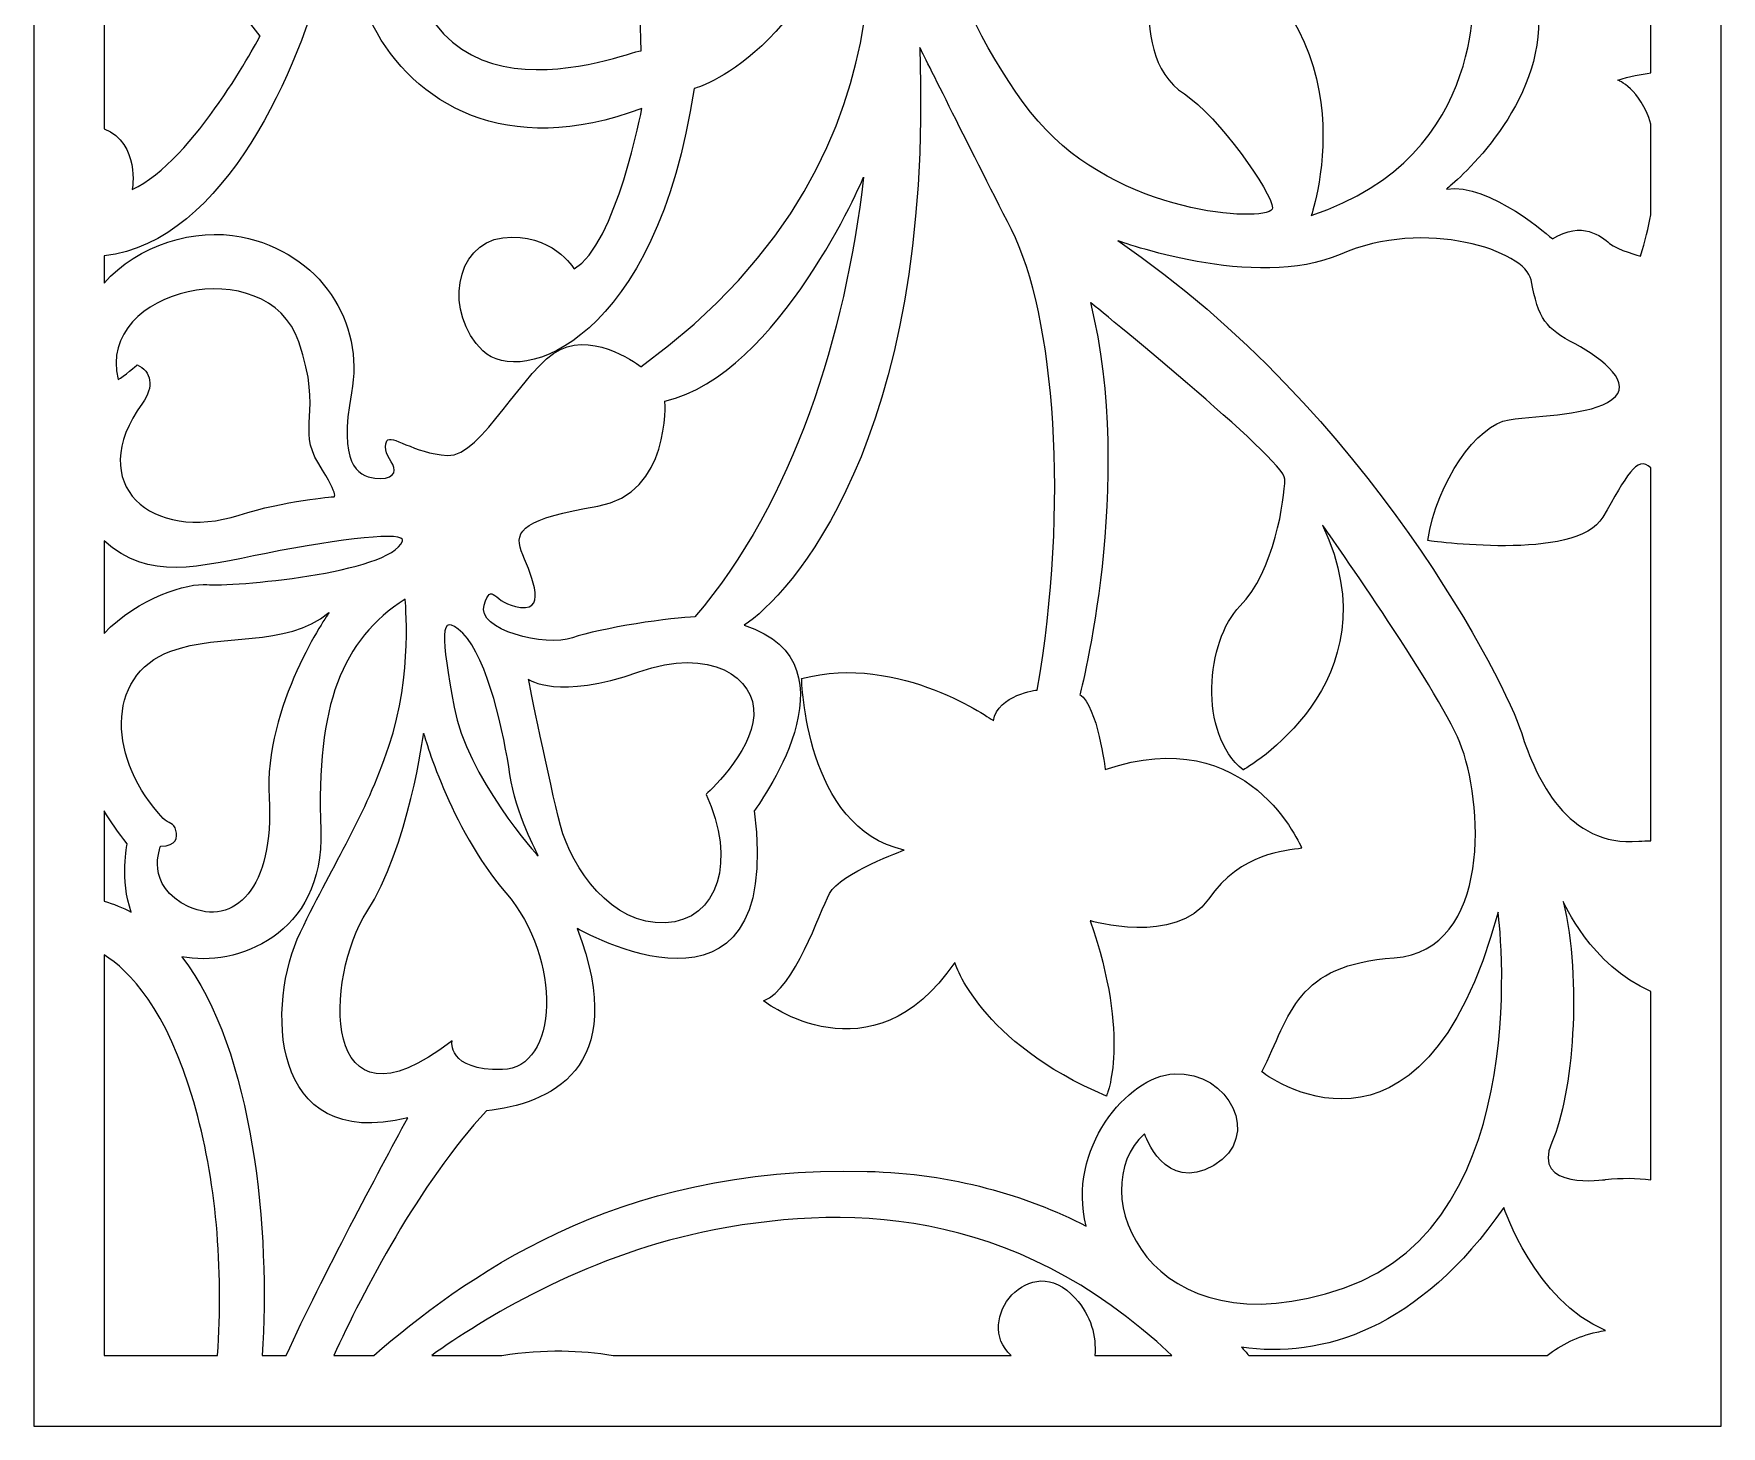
# Model space of a CAD drawing. Header units: centimetres. Extents: x -9.5 to 9.1, y -12.9 to 13.6.
# Drawn here: x -9.48 to -1.02, y -12.87 to -5.89 of the extents above; entities that cross this region are included whole.
import ezdxf

# ---------------------------------------------------------------- set-up
doc = ezdxf.new("R2010")
doc.units = ezdxf.units.CM
doc.header["$MEASUREMENT"] = 0
doc.layers.add('layer 1', color=7, linetype='Continuous')

msp = doc.modelspace()

# ---------------------------------------------------------------- linework, layer by layer
at = {"layer": 'layer 1', "color": 177}
for points, knots in [([(-9.48101, 13.62395), (-9.48101, 13.62395), (-8.61943, 13.62395), (-8.61943, 13.62395), (-8.61943, 13.62395), (-8.61943, 13.62395), (-8.42148, 13.62395), (-8.42148, 13.62395), (-8.42148, 13.62395), (-8.42148, 13.62395), (-7.6676, 13.62395), (-7.6676, 13.62395), (-7.6676, 13.62395), (-7.6676, 13.62395), (-7.38037, 13.62395), (-7.38037, 13.62395), (-7.38037, 13.62395), (-7.38037, 13.62395), (-1.02487, 13.62395), (-1.02487, 13.62395), (-1.02487, 13.62395), (-1.02487, 13.62395), (-1.02487, 12.44206), (-1.02487, 12.44206), (-1.02487, 12.44206), (-1.02487, 12.44206), (-1.02487, 11.17167), (-1.02487, 11.17167), (-1.02487, 11.17167), (-1.02487, 11.17167), (-1.02487, 10.15426), (-1.02487, 10.15426), (-1.02487, 10.15426), (-1.02487, 10.15426), (-1.02487, 9.84898), (-1.02487, 9.84898), (-1.02487, 9.84898), (-1.02487, 9.84898), (-1.02487, 3.67376), (-1.02487, 3.67376), (-1.02487, 3.67376), (-1.02487, 3.67376), (-1.02487, 3.11255), (-1.02487, 3.11255), (-1.02487, 3.11255), (-1.02487, 3.11255), (-1.02487, 2.67914), (-1.02487, 2.67914), (-1.02487, 2.67914), (-1.02487, 2.67914), (-1.02487, 1.79197), (-1.02487, 1.79197), (-1.02487, 1.79197), (-1.02487, 1.79197), (-1.02487, -2.41569), (-1.02487, -2.41569), (-1.02487, -2.41569), (-1.02487, -2.41569), (-1.02487, -2.86143), (-1.02487, -2.86143), (-1.02487, -2.86143), (-1.02487, -2.86143), (-1.02487, -6.16252), (-1.02487, -6.16252), (-1.02487, -6.16252), (-1.02487, -6.16252), (-1.02487, -8.37436), (-1.02487, -8.37436), (-1.02487, -8.37436), (-1.02487, -8.37436), (-1.02487, -10.12692), (-1.02487, -10.12692), (-1.02487, -10.12692), (-1.02487, -10.12692), (-1.02487, -10.74011), (-1.02487, -10.74011), (-1.02487, -10.74011), (-1.02487, -10.74011), (-1.02487, -11.76741), (-1.02487, -11.76741), (-1.02487, -11.76741), (-1.02487, -11.76741), (-1.02487, -12.38402), (-1.02487, -12.38402), (-1.02487, -12.38402), (-1.02487, -12.38402), (-1.02487, -12.67373), (-1.02487, -12.67373), (-1.02487, -12.67373), (-1.02487, -12.67373), (-1.02487, -12.87197), (-1.02487, -12.87197), (-1.02487, -12.87197), (-1.02487, -12.87197), (-1.18515, -12.87197), (-1.18515, -12.87197), (-1.18515, -12.87197), (-1.18515, -12.87197), (-1.89491, -12.87197), (-1.89491, -12.87197), (-1.89491, -12.87197), (-1.89491, -12.87197), (-2.15315, -12.87197), (-2.15315, -12.87197), (-2.15315, -12.87197), (-2.15315, -12.87197), (-3.12878, -12.87197), (-3.12878, -12.87197), (-3.12878, -12.87197), (-3.12878, -12.87197), (-3.45374, -12.87197), (-3.45374, -12.87197), (-3.45374, -12.87197), (-3.45374, -12.87197), (-4.35703, -12.87197), (-4.35703, -12.87197), (-4.35703, -12.87197), (-4.35703, -12.87197), (-6.39578, -12.87197), (-6.39578, -12.87197), (-6.39578, -12.87197), (-6.39578, -12.87197), (-7.62568, -12.87197), (-7.62568, -12.87197), (-7.62568, -12.87197), (-7.62568, -12.87197), (-8.36904, -12.87197), (-8.36904, -12.87197), (-8.36904, -12.87197), (-8.36904, -12.87197), (-8.37936, -12.87197), (-8.37936, -12.87197), (-8.37936, -12.87197), (-8.37936, -12.87197), (-8.60185, -12.87197), (-8.60185, -12.87197), (-8.60185, -12.87197), (-8.60185, -12.87197), (-9.48101, -12.87197), (-9.48101, -12.87197), (-9.48101, -12.87197), (-9.48101, -12.87197), (-9.48101, -10.93718), (-9.48101, -10.93718), (-9.48101, -10.93718), (-9.48101, -10.93718), (-9.48101, -10.2472), (-9.48101, -10.2472), (-9.48101, -10.2472), (-9.48101, -10.2472), (-9.48101, -6.91319), (-9.48101, -6.91319), (-9.48101, -6.91319), (-9.48101, -6.91319), (-9.48101, -6.44379), (-9.48101, -6.44379), (-9.48101, -6.44379), (-9.48101, -6.44379), (-9.48101, -4.87781), (-9.48101, -4.87781), (-9.48101, -4.87781), (-9.48101, -4.87781), (-9.48101, -4.29674), (-9.48101, -4.29674), (-9.48101, -4.29674), (-9.48101, -4.29674), (-9.48101, 2.63289), (-9.48101, 2.63289), (-9.48101, 2.63289), (-9.48101, 2.63289), (-9.48101, 2.89547), (-9.48101, 2.89547), (-9.48101, 2.89547), (-9.48101, 2.89547), (-9.48101, 5.03908), (-9.48101, 5.03908), (-9.48101, 5.03908), (-9.48101, 5.03908), (-9.48101, 5.66925), (-9.48101, 5.66925), (-9.48101, 5.66925), (-9.48101, 5.66925), (-9.48101, 6.14098), (-9.48101, 6.14098), (-9.48101, 6.14098), (-9.48101, 6.14098), (-9.48101, 6.77482), (-9.48101, 6.77482), (-9.48101, 6.77482), (-9.48101, 6.77482), (-9.48101, 13.62395), (-9.48101, 13.62395)], [0, 0, 0, 0, 0.0204082, 0.0204082, 0.0204082, 0.0204082, 0.0408163, 0.0408163, 0.0408163, 0.0408163, 0.0612245, 0.0612245, 0.0612245, 0.0612245, 0.0816327, 0.0816327, 0.0816327, 0.0816327, 0.1020408, 0.1020408, 0.1020408, 0.1020408, 0.122449, 0.122449, 0.122449, 0.122449, 0.1428571, 0.1428571, 0.1428571, 0.1428571, 0.1632653, 0.1632653, 0.1632653, 0.1632653, 0.1836735, 0.1836735, 0.1836735, 0.1836735, 0.2040816, 0.2040816, 0.2040816, 0.2040816, 0.2244898, 0.2244898, 0.2244898, 0.2244898, 0.244898, 0.244898, 0.244898, 0.244898, 0.2653061, 0.2653061, 0.2653061, 0.2653061, 0.2857143, 0.2857143, 0.2857143, 0.2857143, 0.3061224, 0.3061224, 0.3061224, 0.3061224, 0.3265306, 0.3265306, 0.3265306, 0.3265306, 0.3469388, 0.3469388, 0.3469388, 0.3469388, 0.3673469, 0.3673469, 0.3673469, 0.3673469, 0.3877551, 0.3877551, 0.3877551, 0.3877551, 0.4081633, 0.4081633, 0.4081633, 0.4081633, 0.4285714, 0.4285714, 0.4285714, 0.4285714, 0.4489796, 0.4489796, 0.4489796, 0.4489796, 0.4693878, 0.4693878, 0.4693878, 0.4693878, 0.4897959, 0.4897959, 0.4897959, 0.4897959, 0.5102041, 0.5102041, 0.5102041, 0.5102041, 0.5306122, 0.5306122, 0.5306122, 0.5306122, 0.5510204, 0.5510204, 0.5510204, 0.5510204, 0.5714286, 0.5714286, 0.5714286, 0.5714286, 0.5918367, 0.5918367, 0.5918367, 0.5918367, 0.6122449, 0.6122449, 0.6122449, 0.6122449, 0.6326531, 0.6326531, 0.6326531, 0.6326531, 0.6530612, 0.6530612, 0.6530612, 0.6530612, 0.6734694, 0.6734694, 0.6734694, 0.6734694, 0.6938776, 0.6938776, 0.6938776, 0.6938776, 0.7142857, 0.7142857, 0.7142857, 0.7142857, 0.7346939, 0.7346939, 0.7346939, 0.7346939, 0.755102, 0.755102, 0.755102, 0.755102, 0.7755102, 0.7755102, 0.7755102, 0.7755102, 0.7959184, 0.7959184, 0.7959184, 0.7959184, 0.8163265, 0.8163265, 0.8163265, 0.8163265, 0.8367347, 0.8367347, 0.8367347, 0.8367347, 0.8571429, 0.8571429, 0.8571429, 0.8571429, 0.877551, 0.877551, 0.877551, 0.877551, 0.8979592, 0.8979592, 0.8979592, 0.8979592, 0.9183673, 0.9183673, 0.9183673, 0.9183673, 0.9387755, 0.9387755, 0.9387755, 0.9387755, 0.9591837, 0.9591837, 0.9591837, 0.9591837, 1, 1, 1, 1]), ([(-9.12867, -7.00637), (-8.51607, -6.93882), (-8.14902, -6.04725), (-8.02199, -5.56406), (-8.02199, -5.56406), (-7.48468, -3.52025), (-7.70341, -2.28609), (-8.35644, -0.82013), (-8.35644, -0.82013), (-8.41517, -0.82021), (-6.51652, -2.16223), (-6.43732, -5.97964), (-6.43732, -5.97964), (-6.42973, -5.94916), (-7.59564, -6.48655), (-7.62893, -5.27874), (-7.62893, -5.27874), (-7.62893, -5.27874), (-7.38657, -5.39816), (-7.28229, -5.21265), (-7.28229, -5.21265), (-7.178, -5.02715), (-7.29615, -4.76085), (-7.56446, -4.82927), (-7.56446, -4.82927), (-8.28105, -5.12718), (-7.80076, -6.78271), (-6.43325, -6.26771), (-6.43325, -6.26771), (-6.43325, -6.26771), (-6.56421, -6.95179), (-6.77256, -7.0718), (-6.77256, -7.0718), (-6.77256, -7.0718), (-6.88566, -6.88578), (-7.12973, -6.91578), (-7.12973, -6.91578), (-7.37379, -6.94579), (-7.42526, -7.29437), (-7.231, -7.48204), (-7.231, -7.48204), (-7.03673, -7.66971), (-6.3583, -7.42492), (-6.17213, -6.16837), (-6.17213, -6.16837), (-6.17213, -6.16837), (-5.5575, -6.0031), (-5.30237, -4.94317), (-5.30237, -4.94317), (-5.38262, -4.9663), (-4.8938, -6.44429), (-6.43888, -7.56181), (-6.43888, -7.56181), (-6.43888, -7.56181), (-6.66004, -7.38793), (-6.84211, -7.47487), (-6.84211, -7.47487), (-7.02417, -7.56181), (-7.23499, -8.01581), (-7.40748, -8.00615), (-7.40748, -8.00615), (-7.57996, -7.99649), (-7.68922, -7.89707), (-7.71121, -7.93403), (-7.71121, -7.93403), (-7.73321, -7.97098), (-7.70388, -8.01533), (-7.68189, -8.05229), (-7.68189, -8.05229), (-7.65989, -8.08924), (-7.68319, -8.13168), (-7.77245, -8.12053), (-7.77245, -8.12053), (-7.8617, -8.10936), (-7.95477, -8.04577), (-7.88867, -7.6932), (-7.88867, -7.6932), (-7.82257, -7.34062), (-8.0437, -6.99068), (-8.44145, -6.91077), (-8.44145, -6.91077), (-8.67255, -6.86434), (-8.96021, -6.95146), (-9.12867, -7.1424), (-9.12867, -7.1424), (-9.12867, -7.1424), (-9.12867, -7.00637), (-9.12867, -7.00637)], [0, 0, 0, 0, 0.0434783, 0.0434783, 0.0434783, 0.0434783, 0.0869565, 0.0869565, 0.0869565, 0.0869565, 0.1304348, 0.1304348, 0.1304348, 0.1304348, 0.173913, 0.173913, 0.173913, 0.173913, 0.2173913, 0.2173913, 0.2173913, 0.2173913, 0.2608696, 0.2608696, 0.2608696, 0.2608696, 0.3043478, 0.3043478, 0.3043478, 0.3043478, 0.3478261, 0.3478261, 0.3478261, 0.3478261, 0.3913043, 0.3913043, 0.3913043, 0.3913043, 0.4347826, 0.4347826, 0.4347826, 0.4347826, 0.4782609, 0.4782609, 0.4782609, 0.4782609, 0.5217391, 0.5217391, 0.5217391, 0.5217391, 0.5652174, 0.5652174, 0.5652174, 0.5652174, 0.6086957, 0.6086957, 0.6086957, 0.6086957, 0.6521739, 0.6521739, 0.6521739, 0.6521739, 0.6956522, 0.6956522, 0.6956522, 0.6956522, 0.7391304, 0.7391304, 0.7391304, 0.7391304, 0.7826087, 0.7826087, 0.7826087, 0.7826087, 0.826087, 0.826087, 0.826087, 0.826087, 0.8695652, 0.8695652, 0.8695652, 0.8695652, 0.9130435, 0.9130435, 0.9130435, 0.9130435, 1, 1, 1, 1]), ([(-1.37721, -6.08911), (-1.42787, -6.0958), (-1.48327, -6.10772), (-1.54384, -6.12556), (-1.54384, -6.12556), (-1.54384, -6.12556), (-1.43027, -6.16676), (-1.37721, -6.34556), (-1.37721, -6.34556), (-1.37721, -6.34556), (-1.37721, -6.80041), (-1.37721, -6.80041), (-1.37721, -6.80041), (-1.38957, -6.86356), (-1.40661, -6.93236), (-1.42936, -7.00747), (-1.42936, -7.00747), (-1.42936, -7.00747), (-1.54406, -6.97857), (-1.5842, -6.94388), (-1.5842, -6.94388), (-1.62435, -6.9092), (-1.72184, -6.82826), (-1.87095, -6.92076), (-1.87095, -6.92076), (-1.87095, -6.92076), (-2.18881, -6.63679), (-2.40148, -6.67136), (-2.40148, -6.67136), (-2.40148, -6.67136), (-1.96006, -6.32161), (-1.94072, -5.86611), (-1.94072, -5.86611), (-1.92137, -5.4106), (-2.02986, -5.142), (-2.42525, -5.23154), (-2.42525, -5.23154), (-2.82064, -5.32107), (-2.56481, -5.8155), (-2.27022, -5.62473), (-2.27022, -5.62473), (-2.27022, -5.62473), (-2.17099, -6.50722), (-3.07915, -6.80331), (-3.07915, -6.80331), (-3.07915, -6.80331), (-2.72539, -5.77953), (-3.75922, -5.34346), (-3.75922, -5.34346), (-3.75922, -5.34346), (-2.71806, -4.39002), (-3.94985, -3.15571), (-3.94985, -3.15571), (-3.94985, -3.15571), (-3.46118, -3.16255), (-3.23933, -3.49101), (-3.23933, -3.49101), (-3.01748, -3.81948), (-3.17, -4.20385), (-3.27399, -4.4764), (-3.27399, -4.4764), (-3.37799, -4.74896), (-3.46811, -5.04947), (-3.21853, -5.2731), (-3.21853, -5.2731), (-2.96895, -5.49674), (-2.55991, -5.30804), (-2.54605, -5.17526), (-2.54605, -5.17526), (-2.54605, -5.17526), (-1.98086, -5.30826), (-1.63843, -4.93051), (-1.63843, -4.93051), (-1.296, -4.55277), (-1.27016, -3.74571), (-2.15531, -3.67407), (-2.15531, -3.67407), (-3.04046, -3.60243), (-3.17614, -3.18505), (-3.24075, -3.11992), (-3.24075, -3.11992), (-3.30536, -3.0548), (-3.48626, -2.905), (-3.58318, -2.905), (-3.58318, -2.905), (-3.58318, -2.905), (-3.10732, -2.86651), (-2.68441, -3.16998), (-2.68441, -3.16998), (-2.46535, -3.32718), (-1.74961, -3.97899), (-1.37721, -3.52445), (-1.37721, -3.52445), (-1.37721, -3.52445), (-1.37721, -6.08911), (-1.37721, -6.08911)], [0, 0, 0, 0, 0.04, 0.04, 0.04, 0.04, 0.08, 0.08, 0.08, 0.08, 0.12, 0.12, 0.12, 0.12, 0.16, 0.16, 0.16, 0.16, 0.2, 0.2, 0.2, 0.2, 0.24, 0.24, 0.24, 0.24, 0.28, 0.28, 0.28, 0.28, 0.32, 0.32, 0.32, 0.32, 0.36, 0.36, 0.36, 0.36, 0.4, 0.4, 0.4, 0.4, 0.44, 0.44, 0.44, 0.44, 0.48, 0.48, 0.48, 0.48, 0.52, 0.52, 0.52, 0.52, 0.56, 0.56, 0.56, 0.56, 0.6, 0.6, 0.6, 0.6, 0.64, 0.64, 0.64, 0.64, 0.68, 0.68, 0.68, 0.68, 0.72, 0.72, 0.72, 0.72, 0.76, 0.76, 0.76, 0.76, 0.8, 0.8, 0.8, 0.8, 0.84, 0.84, 0.84, 0.84, 0.88, 0.88, 0.88, 0.88, 0.92, 0.92, 0.92, 0.92, 1, 1, 1, 1]), ([(-9.12867, -4.67063), (-8.96627, -4.55697), (-8.82089, -4.42014), (-8.78006, -4.27663), (-8.78006, -4.27663), (-8.67513, -3.90777), (-8.47397, -3.8463), (-8.42152, -3.79361), (-8.42152, -3.79361), (-8.42152, -3.79361), (-9.13081, -4.94105), (-8.347, -5.90526), (-8.347, -5.90526), (-8.347, -5.90526), (-8.67876, -6.53445), (-8.98754, -6.67352), (-8.98754, -6.67352), (-8.98754, -6.67352), (-8.94629, -6.44308), (-9.12867, -6.36944), (-9.12867, -6.36944), (-9.12867, -6.36944), (-9.12867, -4.67063), (-9.12867, -4.67063)], [0, 0, 0, 0, 0.1428571, 0.1428571, 0.1428571, 0.1428571, 0.2857143, 0.2857143, 0.2857143, 0.2857143, 0.4285714, 0.4285714, 0.4285714, 0.4285714, 0.5714286, 0.5714286, 0.5714286, 0.5714286, 0.7142857, 0.7142857, 0.7142857, 0.7142857, 1, 1, 1, 1]), ([(-3.81675, -5.35393), (-3.81675, -5.35393), (-4.09225, -5.43388), (-4.27591, -5.32447), (-4.27591, -5.32447), (-4.45958, -5.21507), (-4.45123, -5.16458), (-4.54306, -5.22769), (-4.54306, -5.22769), (-4.6349, -5.29081), (-4.91039, -5.32026), (-5.12745, -4.93315), (-5.12745, -4.93315), (-5.12745, -4.93315), (-4.82752, -5.93376), (-4.4084, -6.3747), (-4.4084, -6.3747), (-3.98927, -6.81564), (-3.2728, -6.84015), (-3.27312, -6.76573), (-3.27312, -6.76573), (-3.27345, -6.69131), (-3.54623, -6.30569), (-3.71475, -6.19504), (-3.71475, -6.19504), (-4.0423, -5.98001), (-3.81675, -5.35393), (-3.81675, -5.35393)], [0, 0, 0, 0, 0.125, 0.125, 0.125, 0.125, 0.25, 0.25, 0.25, 0.25, 0.375, 0.375, 0.375, 0.375, 0.5, 0.5, 0.5, 0.5, 0.625, 0.625, 0.625, 0.625, 0.75, 0.75, 0.75, 0.75, 1, 1, 1, 1]), ([(-7.21239, -11.29128), (-6.9046, -11.25747), (-6.4869, -11.08843), (-6.75775, -10.37729), (-6.75775, -10.37729), (-6.75775, -10.37729), (-5.71964, -10.97662), (-5.87064, -9.78746), (-5.87064, -9.78746), (-5.87064, -9.78746), (-5.3175, -9.04913), (-5.92041, -8.85791), (-5.92041, -8.85791), (-5.70288, -8.71042), (-4.97068, -7.9528), (-5.04103, -5.96171), (-5.04103, -5.96171), (-5.04103, -5.96171), (-4.79998, -6.44546), (-4.5815, -6.87499), (-4.5815, -6.87499), (-4.36303, -7.30451), (-4.2909, -8.26337), (-4.45268, -9.18242), (-4.45268, -9.18242), (-4.45268, -9.18242), (-4.65018, -9.20518), (-4.67185, -9.33624), (-4.67185, -9.33624), (-4.67185, -9.33624), (-5.14183, -8.99402), (-5.633, -9.12509), (-5.633, -9.12509), (-5.633, -9.12509), (-5.61808, -9.87506), (-5.11968, -9.98428), (-5.11968, -9.98428), (-5.11968, -9.98428), (-5.4403, -10.1014), (-5.49315, -10.20129), (-5.49315, -10.20129), (-5.546, -10.30118), (-5.66491, -10.6741), (-5.82346, -10.74069), (-5.82346, -10.74069), (-5.82346, -10.74069), (-5.28175, -11.16023), (-4.86556, -10.54757), (-4.86556, -10.54757), (-4.86556, -10.54757), (-4.74375, -10.94947), (-4.10586, -11.21687), (-4.10586, -11.21687), (-4.10586, -11.21687), (-3.97954, -10.93037), (-4.18796, -10.33828), (-4.18796, -10.33828), (-4.18796, -10.33828), (-3.75849, -10.46561), (-3.59428, -10.23005), (-3.59428, -10.23005), (-3.43007, -9.99449), (-3.20902, -9.98812), (-3.12692, -9.97539), (-3.12692, -9.97539), (-3.12692, -9.97539), (-3.39218, -9.33237), (-4.11218, -9.58066), (-4.11218, -9.58066), (-4.11218, -9.58066), (-4.15007, -9.26233), (-4.23849, -9.20503), (-4.23849, -9.20503), (-4.23849, -9.20503), (-3.96121, -8.14698), (-4.18608, -7.24029), (-4.18608, -7.24029), (-4.18608, -7.24029), (-3.21167, -8.02825), (-3.21167, -8.12539), (-3.21167, -8.12539), (-3.21167, -8.22254), (-3.26521, -8.58953), (-3.43653, -8.76223), (-3.43653, -8.76223), (-3.60786, -8.93493), (-3.64644, -9.40097), (-3.42104, -9.58275), (-3.42104, -9.58275), (-3.42104, -9.58275), (-2.64714, -9.15103), (-3.02282, -8.35576), (-3.02282, -8.35576), (-3.02282, -8.35576), (-2.45244, -9.16091), (-2.33483, -9.44543), (-2.33483, -9.44543), (-2.21723, -9.72995), (-2.17019, -10.48866), (-2.66412, -10.52423), (-2.66412, -10.52423), (-3.15806, -10.55979), (-3.18183, -10.80487), (-3.32681, -11.09605), (-3.32681, -11.09605), (-3.32681, -11.09605), (-2.5295, -11.71884), (-2.14293, -10.29525), (-2.14293, -10.29525), (-2.14293, -10.29525), (-1.93763, -11.84196), (-2.91831, -12.18016), (-2.91831, -12.18016), (-3.899, -12.51835), (-4.23083, -11.68261), (-3.91501, -11.40713), (-3.91501, -11.40713), (-3.91501, -11.40713), (-3.81301, -11.70837), (-3.5676, -11.56458), (-3.5676, -11.56458), (-3.3222, -11.42078), (-3.49261, -11.09213), (-3.76532, -11.10582), (-3.76532, -11.10582), (-4.00221, -11.1177), (-4.30519, -11.48525), (-4.20748, -11.86844), (-4.20748, -11.86844), (-4.50989, -11.71399), (-4.87342, -11.60637), (-5.3052, -11.59443), (-5.3052, -11.59443), (-6.58091, -11.55918), (-7.33872, -12.14422), (-7.77705, -12.5168), (-7.77705, -12.5168), (-7.77705, -12.5168), (-7.97723, -12.5168), (-7.97723, -12.5168), (-7.97723, -12.5168), (-7.83107, -12.2006), (-7.55208, -11.65735), (-7.21239, -11.29128)], [0, 0, 0, 0, 0.027027, 0.027027, 0.027027, 0.027027, 0.0540541, 0.0540541, 0.0540541, 0.0540541, 0.0810811, 0.0810811, 0.0810811, 0.0810811, 0.1081081, 0.1081081, 0.1081081, 0.1081081, 0.1351351, 0.1351351, 0.1351351, 0.1351351, 0.1621622, 0.1621622, 0.1621622, 0.1621622, 0.1891892, 0.1891892, 0.1891892, 0.1891892, 0.2162162, 0.2162162, 0.2162162, 0.2162162, 0.2432432, 0.2432432, 0.2432432, 0.2432432, 0.2702703, 0.2702703, 0.2702703, 0.2702703, 0.2972973, 0.2972973, 0.2972973, 0.2972973, 0.3243243, 0.3243243, 0.3243243, 0.3243243, 0.3513514, 0.3513514, 0.3513514, 0.3513514, 0.3783784, 0.3783784, 0.3783784, 0.3783784, 0.4054054, 0.4054054, 0.4054054, 0.4054054, 0.4324324, 0.4324324, 0.4324324, 0.4324324, 0.4594595, 0.4594595, 0.4594595, 0.4594595, 0.4864865, 0.4864865, 0.4864865, 0.4864865, 0.5135135, 0.5135135, 0.5135135, 0.5135135, 0.5405405, 0.5405405, 0.5405405, 0.5405405, 0.5675676, 0.5675676, 0.5675676, 0.5675676, 0.5945946, 0.5945946, 0.5945946, 0.5945946, 0.6216216, 0.6216216, 0.6216216, 0.6216216, 0.6486486, 0.6486486, 0.6486486, 0.6486486, 0.6756757, 0.6756757, 0.6756757, 0.6756757, 0.7027027, 0.7027027, 0.7027027, 0.7027027, 0.7297297, 0.7297297, 0.7297297, 0.7297297, 0.7567568, 0.7567568, 0.7567568, 0.7567568, 0.7837838, 0.7837838, 0.7837838, 0.7837838, 0.8108108, 0.8108108, 0.8108108, 0.8108108, 0.8378378, 0.8378378, 0.8378378, 0.8378378, 0.8648649, 0.8648649, 0.8648649, 0.8648649, 0.8918919, 0.8918919, 0.8918919, 0.8918919, 0.9189189, 0.9189189, 0.9189189, 0.9189189, 0.9459459, 0.9459459, 0.9459459, 0.9459459, 1, 1, 1, 1]), ([(-5.32306, -6.61275), (-5.32306, -6.61275), (-5.74019, -7.59708), (-6.31812, -7.73531), (-6.31812, -7.73531), (-6.31812, -7.73531), (-6.28748, -8.19853), (-6.6551, -8.2603), (-6.6551, -8.2603), (-7.02272, -8.32206), (-7.07633, -8.38382), (-7.03804, -8.48419), (-7.03804, -8.48419), (-6.99975, -8.58455), (-6.89946, -8.78631), (-7.04116, -8.76852), (-7.04116, -8.76852), (-7.18287, -8.75074), (-7.18316, -8.6319), (-7.2245, -8.75637), (-7.2245, -8.75637), (-7.26584, -8.88085), (-6.91637, -8.96753), (-6.78062, -8.92008), (-6.78062, -8.92008), (-6.64487, -8.87262), (-6.27376, -8.81594), (-6.16752, -8.81594), (-6.16752, -8.81594), (-5.67329, -8.23523), (-5.41453, -7.40553), (-5.32306, -6.61275)], [0, 0, 0, 0, 0.1111111, 0.1111111, 0.1111111, 0.1111111, 0.2222222, 0.2222222, 0.2222222, 0.2222222, 0.3333333, 0.3333333, 0.3333333, 0.3333333, 0.4444444, 0.4444444, 0.4444444, 0.4444444, 0.5555556, 0.5555556, 0.5555556, 0.5555556, 0.6666667, 0.6666667, 0.6666667, 0.6666667, 0.7777778, 0.7777778, 0.7777778, 0.7777778, 1, 1, 1, 1]), ([(-1.37721, -9.93838), (-1.39698, -9.93764), (-1.4174, -9.93815), (-1.4385, -9.94004), (-1.4385, -9.94004), (-1.79295, -9.9718), (-1.95328, -9.62808), (-2.02645, -9.39449), (-2.02645, -9.39449), (-2.09963, -9.16091), (-2.78303, -7.79232), (-4.04924, -6.9302), (-4.04924, -6.9302), (-4.04924, -6.9302), (-3.35817, -7.18526), (-2.93418, -6.99877), (-2.93418, -6.99877), (-2.51019, -6.81227), (-2.00438, -6.98216), (-1.97788, -7.12683), (-1.97788, -7.12683), (-1.94137, -7.32621), (-1.90326, -7.37022), (-1.75712, -7.44779), (-1.75712, -7.44779), (-1.61099, -7.52536), (-1.46471, -7.64947), (-1.57244, -7.72704), (-1.57244, -7.72704), (-1.68017, -7.80461), (-1.92641, -7.80461), (-2.08801, -7.82788), (-2.08801, -7.82788), (-2.24961, -7.85115), (-2.44968, -8.13816), (-2.49585, -8.43293), (-2.49585, -8.43293), (-2.49585, -8.43293), (-1.74943, -8.54152), (-1.61861, -8.31657), (-1.61861, -8.31657), (-1.49858, -8.11017), (-1.44982, -8.00175), (-1.37721, -8.06915), (-1.37721, -8.06915), (-1.37721, -8.06915), (-1.37721, -9.93838), (-1.37721, -9.93838)], [0, 0, 0, 0, 0.0769231, 0.0769231, 0.0769231, 0.0769231, 0.1538462, 0.1538462, 0.1538462, 0.1538462, 0.2307692, 0.2307692, 0.2307692, 0.2307692, 0.3076923, 0.3076923, 0.3076923, 0.3076923, 0.3846154, 0.3846154, 0.3846154, 0.3846154, 0.4615385, 0.4615385, 0.4615385, 0.4615385, 0.5384615, 0.5384615, 0.5384615, 0.5384615, 0.6153846, 0.6153846, 0.6153846, 0.6153846, 0.6923077, 0.6923077, 0.6923077, 0.6923077, 0.7692308, 0.7692308, 0.7692308, 0.7692308, 0.8461538, 0.8461538, 0.8461538, 0.8461538, 1, 1, 1, 1]), ([(-7.98, -8.21354), (-7.98, -8.21354), (-8.22344, -8.2322), (-8.45114, -8.30534), (-8.45114, -8.30534), (-8.88707, -8.44533), (-9.23425, -8.1543), (-8.93632, -7.74468), (-8.93632, -7.74468), (-8.8772, -7.66338), (-8.89041, -7.58405), (-8.96355, -7.55258), (-8.96355, -7.55258), (-8.96355, -7.55258), (-9.03175, -7.61405), (-9.05828, -7.62551), (-9.05828, -7.62551), (-9.17052, -7.16726), (-8.31092, -6.97539), (-8.15277, -7.43777), (-8.15277, -7.43777), (-8.02726, -7.80483), (-8.167, -7.86509), (-8.05317, -8.048), (-8.05317, -8.048), (-7.93934, -8.23091), (-7.98, -8.21354), (-7.98, -8.21354)], [0, 0, 0, 0, 0.125, 0.125, 0.125, 0.125, 0.25, 0.25, 0.25, 0.25, 0.375, 0.375, 0.375, 0.375, 0.5, 0.5, 0.5, 0.5, 0.625, 0.625, 0.625, 0.625, 0.75, 0.75, 0.75, 0.75, 1, 1, 1, 1]), ([(-9.12867, -8.43489), (-8.90299, -8.63771), (-8.66034, -8.56546), (-8.31586, -8.49725), (-8.31586, -8.49725), (-7.93778, -8.42239), (-7.61379, -8.38532), (-7.6335, -8.436), (-7.6335, -8.436), (-7.69658, -8.59813), (-8.49451, -8.66571), (-8.61292, -8.65378), (-8.61292, -8.65378), (-8.70719, -8.64429), (-8.95974, -8.7197), (-9.12867, -8.89864), (-9.12867, -8.89864), (-9.12867, -8.89864), (-9.12867, -8.43489), (-9.12867, -8.43489)], [0, 0, 0, 0, 0.1666667, 0.1666667, 0.1666667, 0.1666667, 0.3333333, 0.3333333, 0.3333333, 0.3333333, 0.5, 0.5, 0.5, 0.5, 0.6666667, 0.6666667, 0.6666667, 0.6666667, 1, 1, 1, 1]), ([(-8.00159, -8.79428), (-8.22097, -8.97295), (-8.54413, -8.89465), (-8.79346, -8.98722), (-8.79346, -8.98722), (-9.13084, -9.11246), (-9.10406, -9.53994), (-8.83168, -9.82636), (-8.83168, -9.82636), (-8.80565, -9.85369), (-8.77887, -9.84418), (-8.76834, -9.88637), (-8.76834, -9.88637), (-8.75992, -9.91981), (-8.76391, -9.96441), (-8.84529, -9.96441), (-8.84529, -9.96441), (-8.84529, -9.96441), (-8.92997, -10.16573), (-8.70348, -10.26847), (-8.70348, -10.26847), (-8.47698, -10.37121), (-8.27353, -10.17674), (-8.30185, -9.7201), (-8.30185, -9.7201), (-8.33016, -9.26347), (-8.00159, -8.79428), (-8.00159, -8.79428)], [0, 0, 0, 0, 0.125, 0.125, 0.125, 0.125, 0.25, 0.25, 0.25, 0.25, 0.375, 0.375, 0.375, 0.375, 0.5, 0.5, 0.5, 0.5, 0.625, 0.625, 0.625, 0.625, 0.75, 0.75, 0.75, 0.75, 1, 1, 1, 1]), ([(-8.73915, -10.51895), (-8.46899, -10.57339), (-8.02419, -10.41225), (-8.04312, -9.8845), (-8.04312, -9.8845), (-8.06577, -9.25282), (-7.93742, -8.93215), (-7.62032, -8.72667), (-7.62032, -8.72667), (-7.62032, -8.72667), (-7.5788, -9.10251), (-7.70148, -9.46402), (-7.70148, -9.46402), (-7.82417, -9.82552), (-7.96573, -10.0253), (-8.14504, -10.39631), (-8.14504, -10.39631), (-8.31554, -10.74909), (-8.30892, -11.50047), (-7.6064, -11.326), (-7.6064, -11.326), (-7.75593, -11.60096), (-8.02653, -12.10776), (-8.21662, -12.5168), (-8.21662, -12.5168), (-8.21662, -12.5168), (-8.33581, -12.5168), (-8.33581, -12.5168), (-8.33581, -12.5168), (-8.29558, -11.90915), (-8.37479, -10.99065), (-8.73915, -10.51895)], [0, 0, 0, 0, 0.1111111, 0.1111111, 0.1111111, 0.1111111, 0.2222222, 0.2222222, 0.2222222, 0.2222222, 0.3333333, 0.3333333, 0.3333333, 0.3333333, 0.4444444, 0.4444444, 0.4444444, 0.4444444, 0.5555556, 0.5555556, 0.5555556, 0.5555556, 0.6666667, 0.6666667, 0.6666667, 0.6666667, 0.7777778, 0.7777778, 0.7777778, 0.7777778, 1, 1, 1, 1]), ([(-6.95379, -10.01282), (-6.9522, -10.02105), (-7.31394, -9.61206), (-7.37481, -9.26749), (-7.37481, -9.26749), (-7.43568, -8.92293), (-7.45789, -8.77496), (-7.33147, -8.89768), (-7.33147, -8.89768), (-7.20504, -9.02041), (-7.1229, -9.41217), (-7.09481, -9.60569), (-7.09481, -9.60569), (-7.06672, -9.79921), (-6.95539, -10.00459), (-6.95379, -10.01282)], [0, 0, 0, 0, 0.2, 0.2, 0.2, 0.2, 0.4, 0.4, 0.4, 0.4, 0.6, 0.6, 0.6, 0.6, 1, 1, 1, 1]), ([(-7.00163, -9.12864), (-7.00163, -9.12864), (-6.89862, -9.64235), (-6.84163, -9.86064), (-6.84163, -9.86064), (-6.78465, -10.07894), (-6.58519, -10.36042), (-6.31735, -10.34893), (-6.31735, -10.34893), (-6.04952, -10.33744), (-5.95834, -10.03298), (-6.1122, -9.70554), (-6.1122, -9.70554), (-6.1122, -9.70554), (-5.88425, -9.49874), (-5.87286, -9.30917), (-5.87286, -9.30917), (-5.86146, -9.1196), (-6.08981, -8.96318), (-6.44944, -9.09128), (-6.44944, -9.09128), (-6.85263, -9.23485), (-7.00163, -9.12864), (-7.00163, -9.12864)], [0, 0, 0, 0, 0.1428571, 0.1428571, 0.1428571, 0.1428571, 0.2857143, 0.2857143, 0.2857143, 0.2857143, 0.4285714, 0.4285714, 0.4285714, 0.4285714, 0.5714286, 0.5714286, 0.5714286, 0.5714286, 0.7142857, 0.7142857, 0.7142857, 0.7142857, 1, 1, 1, 1]), ([(-7.52715, -9.39958), (-7.52715, -9.39958), (-7.60316, -9.97272), (-7.81143, -10.29317), (-7.81143, -10.29317), (-8.01971, -10.61362), (-8.0588, -11.46041), (-7.38464, -10.94106), (-7.38464, -10.94106), (-7.38464, -10.94106), (-7.41205, -11.09023), (-7.13252, -11.0847), (-7.13252, -11.0847), (-6.853, -11.07918), (-6.83006, -10.53052), (-7.11506, -10.19902), (-7.11506, -10.19902), (-7.40007, -9.86752), (-7.52715, -9.39958), (-7.52715, -9.39958)], [0, 0, 0, 0, 0.1666667, 0.1666667, 0.1666667, 0.1666667, 0.3333333, 0.3333333, 0.3333333, 0.3333333, 0.5, 0.5, 0.5, 0.5, 0.6666667, 0.6666667, 0.6666667, 0.6666667, 1, 1, 1, 1]), ([(-9.12867, -9.78756), (-9.09588, -9.84071), (-9.05765, -9.89589), (-9.0132, -9.95322), (-9.0132, -9.95322), (-9.0132, -9.95322), (-9.05048, -10.13492), (-8.99219, -10.29625), (-8.99219, -10.29625), (-9.03517, -10.27286), (-9.08056, -10.25401), (-9.12867, -10.24056), (-9.12867, -10.24056), (-9.12867, -10.24056), (-9.12867, -9.78756), (-9.12867, -9.78756)], [0, 0, 0, 0, 0.2, 0.2, 0.2, 0.2, 0.4, 0.4, 0.4, 0.4, 0.6, 0.6, 0.6, 0.6, 1, 1, 1, 1]), ([(-1.37721, -11.63739), (-1.44795, -11.62774), (-1.52368, -11.62637), (-1.60449, -11.63563), (-1.60449, -11.63563), (-1.60449, -11.63563), (-1.98039, -11.69158), (-1.87364, -11.44921), (-1.87364, -11.44921), (-1.76689, -11.20684), (-1.72206, -10.63875), (-1.81658, -10.24176), (-1.81658, -10.24176), (-1.81658, -10.24176), (-1.67955, -10.56283), (-1.37721, -10.69247), (-1.37721, -10.69247), (-1.37721, -10.69247), (-1.37721, -11.63739), (-1.37721, -11.63739)], [0, 0, 0, 0, 0.1666667, 0.1666667, 0.1666667, 0.1666667, 0.3333333, 0.3333333, 0.3333333, 0.3333333, 0.5, 0.5, 0.5, 0.5, 0.6666667, 0.6666667, 0.6666667, 0.6666667, 1, 1, 1, 1]), ([(-8.56008, -12.5168), (-8.56008, -12.5168), (-9.12867, -12.5168), (-9.12867, -12.5168), (-9.12867, -12.5168), (-9.12867, -12.5168), (-9.12867, -10.51001), (-9.12867, -10.51001), (-9.12867, -10.51001), (-9.00174, -10.58787), (-8.81515, -10.77872), (-8.67912, -11.24654), (-8.67912, -11.24654), (-8.56753, -11.63031), (-8.52889, -12.08171), (-8.56008, -12.5168)], [0, 0, 0, 0, 0.2, 0.2, 0.2, 0.2, 0.4, 0.4, 0.4, 0.4, 0.6, 0.6, 0.6, 0.6, 1, 1, 1, 1]), ([(-3.7787, -12.5168), (-3.7787, -12.5168), (-4.16431, -12.5168), (-4.16431, -12.5168), (-4.16431, -12.5168), (-4.15503, -12.41845), (-4.18277, -12.31917), (-4.26205, -12.22999), (-4.26205, -12.22999), (-4.48708, -11.97687), (-4.77721, -12.34523), (-4.58285, -12.5168), (-4.58285, -12.5168), (-4.58285, -12.5168), (-6.57825, -12.5168), (-6.57825, -12.5168), (-6.57825, -12.5168), (-6.73887, -12.49023), (-6.91814, -12.48426), (-7.13496, -12.5168), (-7.13496, -12.5168), (-7.13496, -12.5168), (-7.48671, -12.5168), (-7.48671, -12.5168), (-7.48671, -12.5168), (-7.23388, -12.3368), (-6.73182, -12.02623), (-6.12817, -11.89955), (-6.12817, -11.89955), (-5.44066, -11.75528), (-4.58019, -11.75802), (-3.7787, -12.5168)], [0, 0, 0, 0, 0.1111111, 0.1111111, 0.1111111, 0.1111111, 0.2222222, 0.2222222, 0.2222222, 0.2222222, 0.3333333, 0.3333333, 0.3333333, 0.3333333, 0.4444444, 0.4444444, 0.4444444, 0.4444444, 0.5555556, 0.5555556, 0.5555556, 0.5555556, 0.6666667, 0.6666667, 0.6666667, 0.6666667, 0.7777778, 0.7777778, 0.7777778, 0.7777778, 1, 1, 1, 1]), ([(-3.42938, -12.47514), (-3.0293, -12.53648), (-2.53733, -12.38602), (-2.11458, -11.77573), (-2.11458, -11.77573), (-2.11458, -11.77573), (-1.95974, -12.24294), (-1.60503, -12.39212), (-1.60503, -12.39212), (-1.61932, -12.39439), (-1.63394, -12.39715), (-1.64888, -12.40042), (-1.64888, -12.40042), (-1.74459, -12.4214), (-1.82659, -12.46229), (-1.89655, -12.5168), (-1.89655, -12.5168), (-1.89655, -12.5168), (-3.39278, -12.5168), (-3.39278, -12.5168), (-3.39278, -12.5168), (-3.40471, -12.50296), (-3.41692, -12.48906), (-3.42938, -12.47514)], [0, 0, 0, 0, 0.1428571, 0.1428571, 0.1428571, 0.1428571, 0.2857143, 0.2857143, 0.2857143, 0.2857143, 0.4285714, 0.4285714, 0.4285714, 0.4285714, 0.5714286, 0.5714286, 0.5714286, 0.5714286, 0.7142857, 0.7142857, 0.7142857, 0.7142857, 1, 1, 1, 1])]:
    msp.add_open_spline(points, degree=3, knots=knots, dxfattribs=at)

doc.saveas('drawing.dxf')
